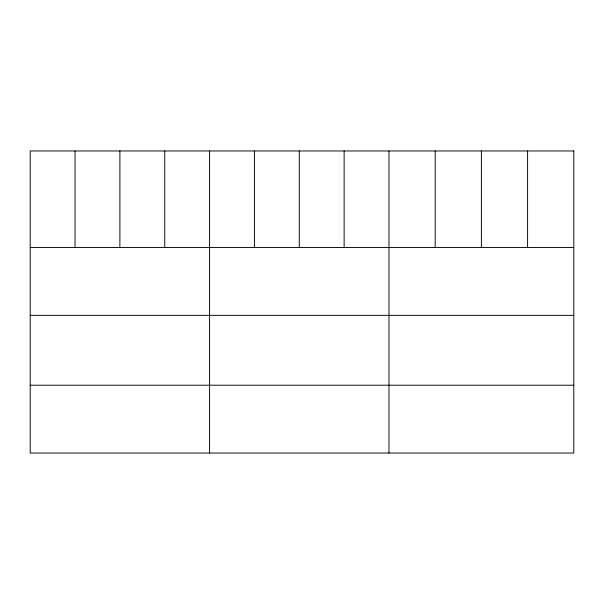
<?xml version="1.0" encoding="UTF-8"?>
<svg xmlns="http://www.w3.org/2000/svg" width="604" height="604" viewBox="0 0 604 604"><rect width="100%" height="100%" fill="white"/><g stroke="black" fill="none" stroke-linecap="round" stroke-linejoin="round"><path stroke-width="0.91" d="M30.2 247.534L573.8 247.534M30.2 315.348L573.8 315.348M30.2 385.216L573.8 385.216M527.594 150.962L527.594 247.534M481.388 150.962L481.388 247.534M435.182 150.962L435.182 247.534M388.976 150.962L388.976 453.038M344.129 150.962L344.129 247.534M299.282 150.962L299.282 247.534M254.435 150.962L254.435 247.534M209.588 150.962L209.588 453.038M164.741 150.962L164.741 247.534M119.894 150.962L119.894 247.534M75.047 150.962L75.047 247.534M573.8 150.962L30.2 150.962L30.2 453.038L573.8 453.038L573.8 150.962"/></g></svg>
